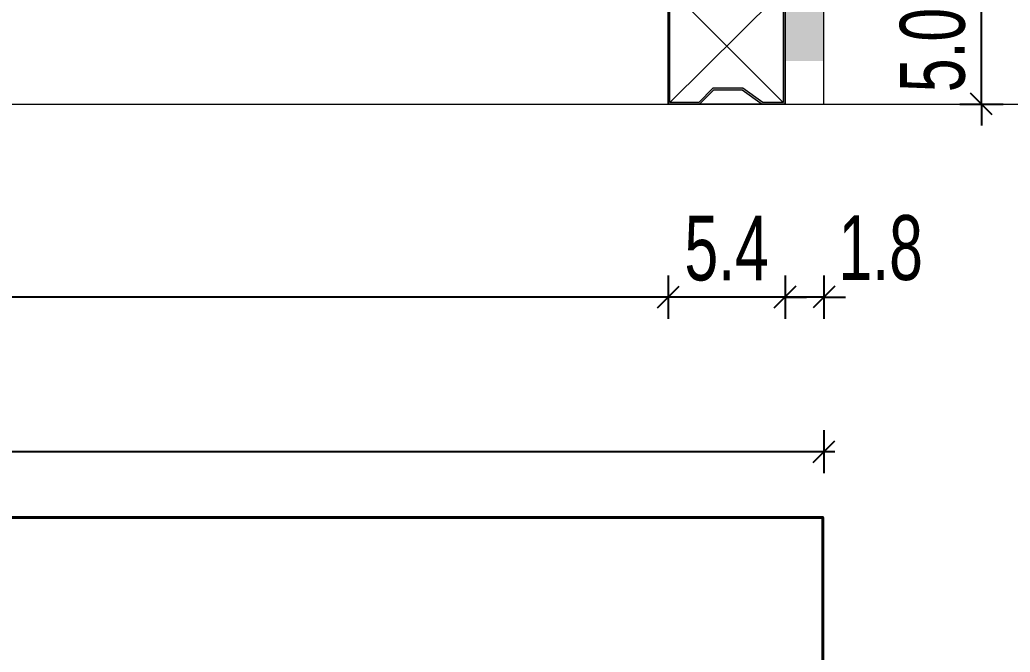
# Model space of a CAD drawing. Header units: millimetres. Extents: x 6676 to 14342, y 3639 to 5293.
# Drawn here: x 7671.82 to 7717.63, y 4940.99 to 4970.26 of the extents above; entities that cross this region are included whole.
import ezdxf

# ---------------------------------------------------------------- set-up
doc = ezdxf.new("R2010")
doc.units = ezdxf.units.MM
doc.layers.get('DEFPOINTS').update_dxf_attribs({"color": 254})
doc.layers.add('1 - plaster', color=1, linetype='Continuous', lineweight=9)
doc.layers.add('1 - subStructural - Bearing', color=132, linetype='Continuous', lineweight=9)
doc.layers.add('A-dim-work', color=8, linetype='Continuous')
doc.styles.add('hebtovna', font='hebtovna', dxfattribs={"width": 0.7})
doc.dimstyles.new('Copy of gl-D10', dxfattribs={"dimtxt": 2, "dimasz": 1, "dimexe": 1, "dimexo": 1, "dimgap": 1, "dimtad": 0, "dimdec": 1, "dimzin": 0, "dimdsep": 46, "dimtxsty": 'hebtovna', "dimblk": 'OBLIQUE', "dimblk1": 'OBLIQUE', "dimblk2": 'OBLIQUE', "dimcen": 0, "dimdle": 0.5, "dimclrd": 256, "dimclre": 256, "dimclrt": 256, "dimadec": 0, "dimazin": 0, "dimtfac": 0.05, "dimtdec": 1, "dimtix": 1, "dimtmove": 2, "dimatfit": 0, "dimfxl": 1, "dimfxlon": 1, "dimtvp": 0.75, "dimtolj": 1, "dimtzin": 0, "dimarcsym": 0})

# ---------------------------------------------------------------- blocks, each defined once
blk = doc.blocks.new('_Oblique')
at = {"color": 0, "linetype": 'ByBlock', "lineweight": -2}
blk.add_line((-0.5, -0.5), (0.5, 0.5), dxfattribs=at)
blk = doc.blocks.new('*D123')
at = {"layer": 'A-dim-work', "color": 6, "lineweight": -2, "transparency": 16777216}
for p, q in [((7707.214, 4958.426), (7707.214, 4956.426)), ((7709.014, 4958.426), (7709.014, 4956.426)), ((7707.214, 4957.426), (7706.214, 4957.426)), ((7709.014, 4957.426), (7707.214, 4957.426)), ((7709.014, 4957.426), (7710.014, 4957.426))]:
    blk.add_line(p, q, dxfattribs=at)
at = {"layer": 'DEFPOINTS', "color": 0, "transparency": 16777216}
for p in [(7707.214, 4966.361), (7709.014, 4966.361), (7707.214, 4957.426)]:
    blk.add_point(p, dxfattribs=at)
at = {"layer": 'A-dim-work', "color": 6, "lineweight": -2, "transparency": 16777216}
blk.add_blockref('_Oblique', (7707.214, 4957.426), dxfattribs=at)
at = {"layer": 'A-dim-work', "color": 6, "lineweight": -2, "transparency": 16777216, "rotation": 180}
blk.add_blockref('_Oblique', (7709.014, 4957.426), dxfattribs=at)
at = {"layer": 'A-dim-work', "color": 6, "transparency": 16777216, "insert": (7711.639, 4959.696), "char_height": 3, "attachment_point": 5, "style": 'hebtovna'}
blk.add_mtext('\\A1;1.8', dxfattribs=at)
blk = doc.blocks.new('*D124')
at = {"layer": 'A-dim-work', "color": 6, "lineweight": -2, "transparency": 16777216}
for p, q in [((7701.814, 4958.426), (7701.814, 4956.426)), ((7707.214, 4958.426), (7707.214, 4956.426)), ((7701.814, 4957.426), (7700.814, 4957.426)), ((7707.214, 4957.426), (7701.814, 4957.426)), ((7707.214, 4957.426), (7708.214, 4957.426))]:
    blk.add_line(p, q, dxfattribs=at)
at = {"layer": 'DEFPOINTS', "color": 0, "transparency": 16777216}
for p in [(7701.814, 4966.361), (7707.214, 4966.361), (7701.814, 4957.426)]:
    blk.add_point(p, dxfattribs=at)
at = {"layer": 'A-dim-work', "color": 6, "lineweight": -2, "transparency": 16777216}
blk.add_blockref('_Oblique', (7701.814, 4957.426), dxfattribs=at)
at = {"layer": 'A-dim-work', "color": 6, "lineweight": -2, "transparency": 16777216, "rotation": 180}
blk.add_blockref('_Oblique', (7707.214, 4957.426), dxfattribs=at)
at = {"layer": 'A-dim-work', "color": 6, "transparency": 16777216, "insert": (7704.514, 4959.676), "char_height": 3, "attachment_point": 5, "style": 'hebtovna'}
blk.add_mtext('\\A1;5.4', dxfattribs=at)
blk = doc.blocks.new('*D129')
at = {"layer": 'A-dim-work', "color": 6, "lineweight": -2, "transparency": 16777216}
for p, q in [((7716.296, 4971.361), (7716.296, 4972.361)), ((7715.296, 4971.361), (7717.296, 4971.361)), ((7716.296, 4966.361), (7716.296, 4971.361)), ((7715.296, 4966.361), (7717.296, 4966.361)), ((7716.296, 4966.361), (7716.296, 4965.361))]:
    blk.add_line(p, q, dxfattribs=at)
at = {"layer": 'DEFPOINTS', "color": 0, "transparency": 16777216}
for p in [(7707.214, 4971.361), (7716.296, 4971.361), (7709.014, 4966.361)]:
    blk.add_point(p, dxfattribs=at)
at = {"layer": 'A-dim-work', "color": 6, "lineweight": -2, "transparency": 16777216}
for p, rotation in [((7716.296, 4971.361), 270), ((7716.296, 4966.361), 90)]:
    blk.add_blockref('_Oblique', p, dxfattribs=dict(at, rotation=rotation))
at = {"layer": 'A-dim-work', "color": 6, "transparency": 16777216, "insert": (7714.046, 4968.861), "char_height": 3, "attachment_point": 5, "rotation": 90, "style": 'hebtovna'}
blk.add_mtext('\\A1;5.0', dxfattribs=at)
blk = doc.blocks.new('kjh')
at = {"layer": '1 - subStructural - Bearing'}
h = blk.add_hatch(color=256, dxfattribs=at)
h.dxf.hatch_style = 1
edge = h.paths.add_edge_path()
edge.add_line((429.637, 1309.166), (429.637, 1308.189))
edge.add_line((429.637, 1308.189), (424.637, 1308.189))
edge.add_line((424.637, 1308.189), (424.637, 1309.38))
edge.add_arc((424.747, 1309.38), 0.11, 0, 180, ccw=False)
edge.add_line((424.857, 1309.38), (424.857, 1309.187))
edge.add_line((424.857, 1309.187), (424.784, 1309.187))
edge.add_line((424.784, 1309.187), (424.784, 1309.38))
edge.add_arc((424.747, 1309.38), 0.0367, 0, 180)
edge.add_line((424.71, 1309.38), (424.71, 1308.262))
edge.add_line((424.71, 1308.262), (429.564, 1308.262))
edge.add_line((429.564, 1308.262), (429.564, 1309.136))
edge.add_line((429.564, 1309.136), (428.953, 1309.992))
edge.add_line((428.953, 1309.992), (428.953, 1311.275))
edge.add_line((428.953, 1311.275), (429.564, 1311.886))
edge.add_line((429.564, 1311.886), (429.564, 1313.115))
edge.add_line((429.564, 1313.115), (424.71, 1313.115))
edge.add_line((424.71, 1313.115), (424.71, 1311.886))
edge.add_line((424.71, 1311.886), (424.784, 1312.079))
edge.add_line((424.784, 1312.079), (424.857, 1312.079))
edge.add_line((424.857, 1312.079), (424.857, 1311.886))
edge.add_arc((424.747, 1311.886), 0.11, -180, 0, ccw=False)
edge.add_line((424.637, 1311.886), (424.637, 1313.189))
edge.add_line((424.637, 1313.189), (429.637, 1313.189))
edge.add_line((429.637, 1313.189), (429.637, 1311.855))
edge.add_line((429.637, 1311.855), (429.026, 1311.244))
edge.add_line((429.026, 1311.244), (429.026, 1310.022))
edge.add_line((429.026, 1310.022), (429.637, 1309.166))
for p, q in [((424.67, 1308.189), (429.564, 1313.115)), ((424.71, 1313.115), (429.564, 1308.262))]:
    blk.add_line(p, q, dxfattribs=at)
blk.add_lwpolyline([(429.637, 1309.166), (429.637, 1308.189), (424.637, 1308.189), (424.637, 1309.38, -1), (424.857, 1309.38), (424.857, 1309.187), (424.784, 1309.187), (424.784, 1309.38, 1), (424.71, 1309.38), (424.71, 1308.262), (429.564, 1308.262), (429.564, 1309.136), (428.953, 1309.992), (428.953, 1311.275), (429.564, 1311.886), (429.564, 1313.115), (424.71, 1313.115), (424.71, 1311.886), (424.784, 1312.079), (424.857, 1312.079), (424.857, 1311.886, -1), (424.637, 1311.886), (424.637, 1313.189), (429.637, 1313.189), (429.637, 1311.855), (429.026, 1311.244), (429.026, 1310.022)], format="xyb", close=True, dxfattribs=at)
blk.add_lwpolyline([(424.637, 1308.189), (429.637, 1308.189), (429.637, 1313.189), (424.637, 1313.189), (424.637, 1308.189)], dxfattribs=at)
blk = doc.blocks.new('*D197')
at = {"layer": 'A-dim-work', "color": 6, "lineweight": -2, "transparency": 16777216}
for p, q in [((7632.514, 4958.426), (7632.514, 4956.426)), ((7701.814, 4958.426), (7701.814, 4956.426)), ((7702.314, 4957.426), (7632.014, 4957.426))]:
    blk.add_line(p, q, dxfattribs=at)
at = {"layer": 'DEFPOINTS', "color": 0, "transparency": 16777216}
for p in [(7632.514, 4969.56), (7701.814, 4966.361), (7632.514, 4957.426)]:
    blk.add_point(p, dxfattribs=at)
at = {"layer": 'A-dim-work', "color": 6, "lineweight": -2, "transparency": 16777216, "rotation": 180}
blk.add_blockref('_Oblique', (7632.514, 4957.426), dxfattribs=at)
at = {"layer": 'A-dim-work', "color": 6, "lineweight": -2, "transparency": 16777216}
blk.add_blockref('_Oblique', (7701.814, 4957.426), dxfattribs=at)
at = {"layer": 'A-dim-work', "color": 6, "transparency": 16777216, "insert": (7667.164, 4959.676), "char_height": 3, "attachment_point": 5, "style": 'hebtovna'}
blk.add_mtext('\\A1;69.3', dxfattribs=at)

msp = doc.modelspace()

# ---------------------------------------------------------------- hatches: boundary and pattern name
at = {"layer": '1 - plaster', "true_color": 0xe0a352}
msp.add_hatch(color=33, dxfattribs=at).paths.add_polyline_path([(7709.014, 5222.361), (7707.214, 5222.361), (7707.214, 4968.361), (7709.014, 4968.361)])

# ---------------------------------------------------------------- linework, layer by layer
at = {"layer": '1 - plaster'}
msp.add_lwpolyline([(7709.014, 5223.361), (7707.214, 5223.361), (7707.214, 4966.361), (7709.014, 4966.361)], close=True, dxfattribs=at)
for points in [[(6938.042, 4966.361), (7782.084, 4966.361)], [(7464.475, 4966.361), (7724.35, 4966.361)]]:
    msp.add_lwpolyline(points, dxfattribs=at)
at = {"layer": 'A-dim-work', "color": 6, "lineweight": 40, "ltscale": 20}
msp.add_lwpolyline([(7627.203, 4927.421), (7708.96, 4927.421), (7708.96, 4947.225), (7627.203, 4947.225)], close=True, dxfattribs=at)

# ---------------------------------------------------------------- block references
at = {"xscale": -1.079982608473655, "yscale": 1.079982608473655, "zscale": 1.079982608473655, "rotation": 90.00045772301365}
msp.add_blockref('kjh', (9120.031, 5430.372), dxfattribs=at)

# ---------------------------------------------------------------- dimensions: what is measured, and where the dimension line sits
at = {"layer": 'A-dim-work'}
dim = msp.add_linear_dim(base=(7716.296, 4971.361), p1=(7709.014, 4966.361), p2=(7707.214, 4971.361), angle=90, dimstyle='Copy of gl-D10', override={"dimtxt": 3, "dimclrd": 6, "dimclre": 6, "dimclrt": 6}, dxfattribs=at)
dim.commit()
dim.dimension.update_dxf_attribs({"geometry": '*D129', "text_midpoint": (7714.046, 4968.861)})
for base, p1, p2, picture, middle in [((7632.514, 4957.426), (7701.814, 4966.361), (7632.514, 4969.56), '*D197', (7667.164, 4959.676)), ((7701.814, 4957.426), (7707.214, 4966.361), (7701.814, 4966.361), '*D124', (7704.514, 4959.676))]:
    dim = msp.add_linear_dim(base=base, p1=p1, p2=p2, dimstyle='Copy of gl-D10', override={"dimtxt": 3, "dimclrd": 6, "dimclre": 6, "dimclrt": 6}, dxfattribs=at)
    dim.commit()
    dim.dimension.update_dxf_attribs({"geometry": picture, "text_midpoint": middle})
msp.add_linear_dim(base=(7709.014, 4950.271), p1=(7480.014, 4967.561), p2=(7709.014, 4967.561), location=(7593.168, 4953.991), dimstyle='Copy of gl-D10', override={"dimtxt": 3, "dimclrd": 6, "dimclre": 6, "dimclrt": 6}, dxfattribs=at).render()
dim = msp.add_linear_dim(base=(7707.214, 4957.426), p1=(7709.014, 4966.361), p2=(7707.214, 4966.361), dimstyle='Copy of gl-D10', override={"dimtxt": 3, "dimclrd": 6, "dimclre": 6, "dimclrt": 6}, dxfattribs=at)
dim.commit()
dim.dimension.update_dxf_attribs({"geometry": '*D123', "text_midpoint": (7711.639, 4959.696), "dimtype": 160})

doc.saveas('drawing.dxf')
